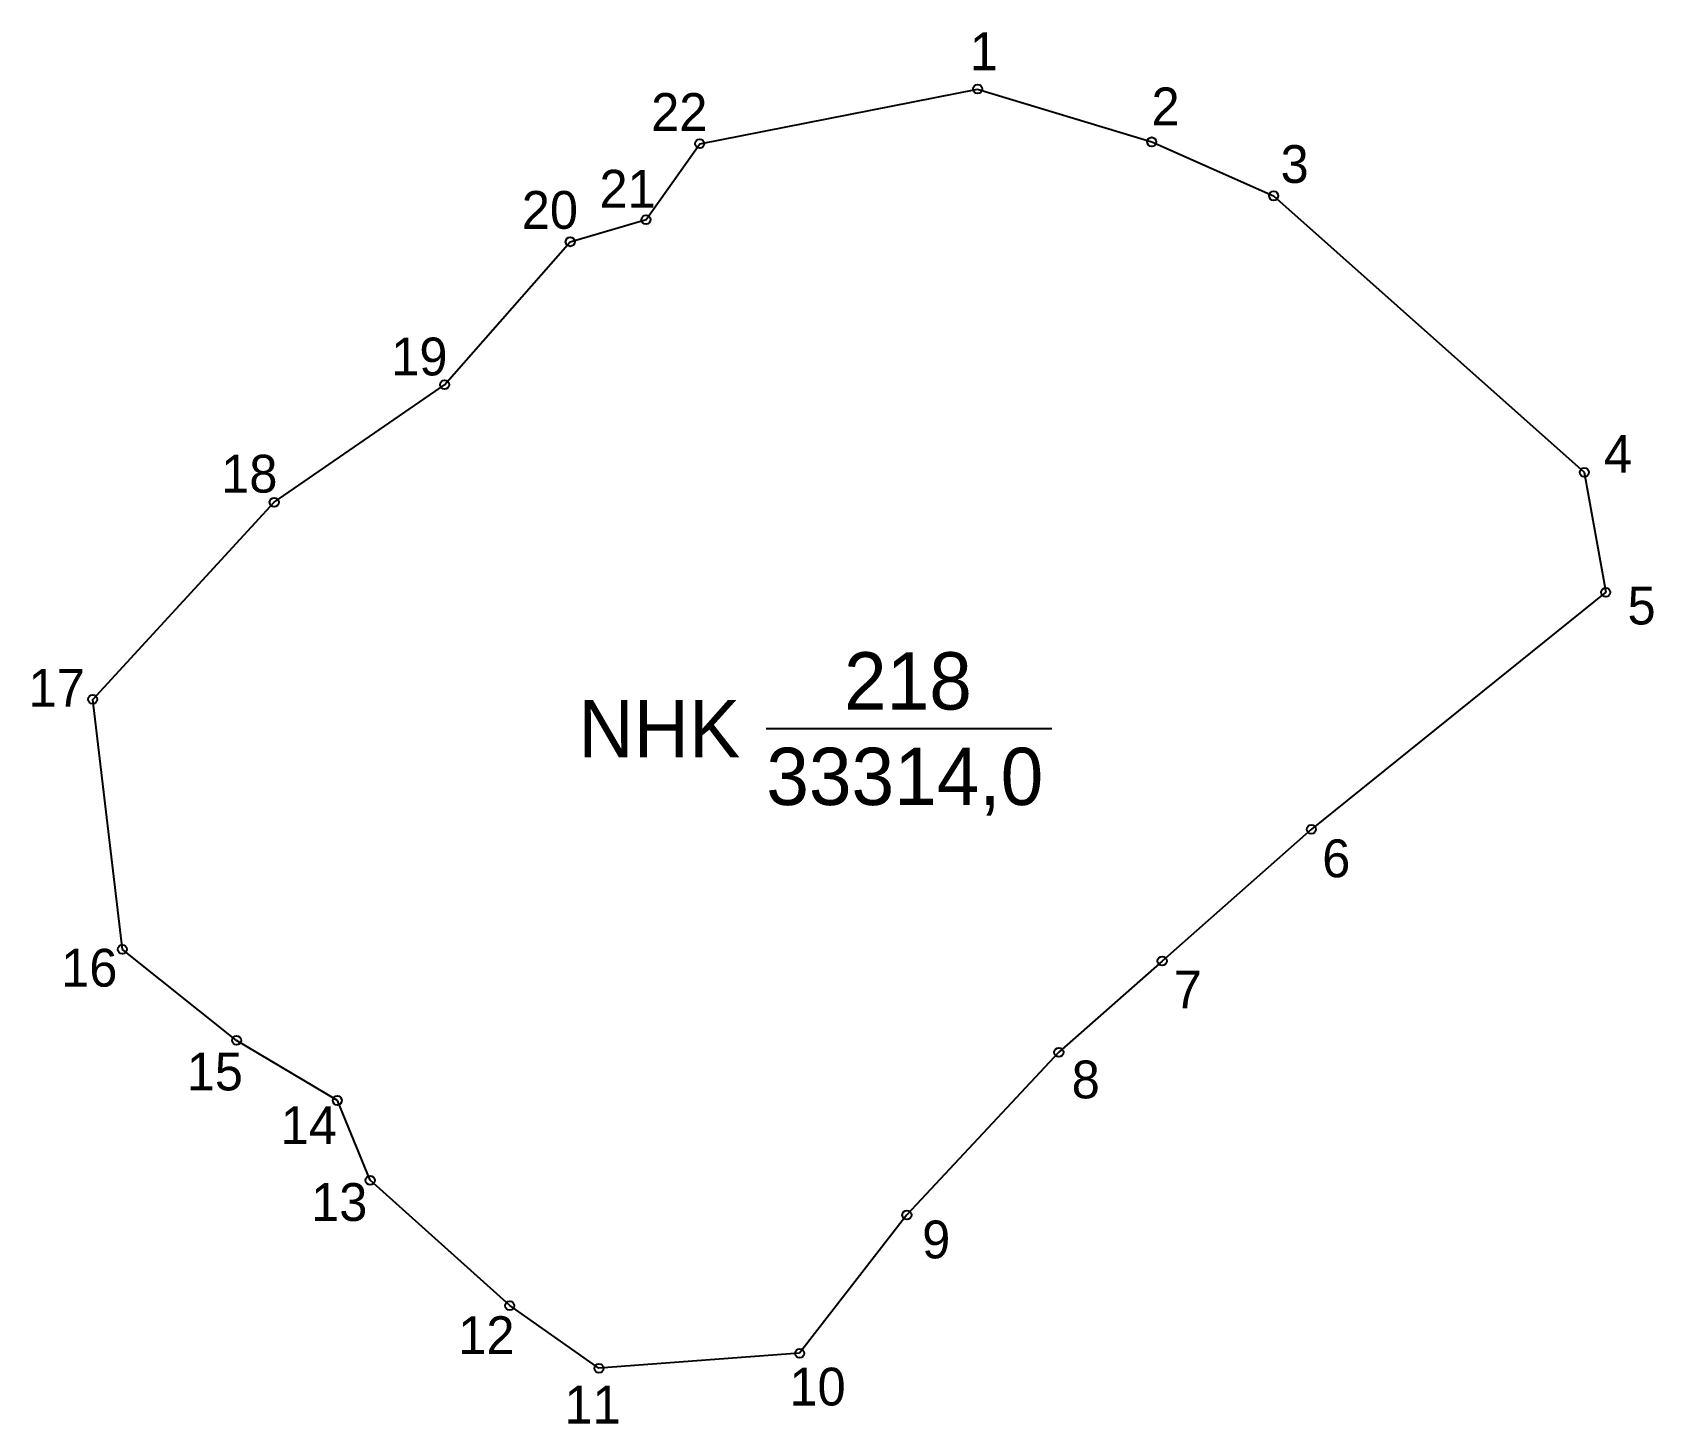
# Model space of a CAD drawing. Extents: x 546142 to 546416, y 1822214 to 1822449.
import ezdxf

# ---------------------------------------------------------------- set-up
doc = ezdxf.new("R2010")
doc.units = 0
for name, color, linetype in [('CanhThua', 7, 'Continuous'), ('MocDinhThua', 7, 'Continuous'), ('NhanDiaChinhThua', 7, 'Continuous'), ('SoHieuDinhThua', 7, 'Continuous')]:
    doc.layers.add(name, color=color, linetype=linetype)

msp = doc.modelspace()

# ---------------------------------------------------------------- linework, layer by layer
at = {"layer": 'CanhThua'}
for p, q in [((546255.07, 1822430.13), (546302.04, 1822439.37)), ((546302.04, 1822439.37), (546331.45, 1822430.45)), ((546246, 1822417.32), (546255.07, 1822430.13)), ((546331.45, 1822430.45), (546352.05, 1822421.33)), ((546352.05, 1822421.33), (546404.55, 1822374.6)), ((546233.19, 1822413.56), (546246, 1822417.32)), ((546211.96, 1822389.4), (546233.19, 1822413.56)), ((546183.17, 1822369.54), (546211.96, 1822389.4)), ((546404.55, 1822374.6), (546408.18, 1822354.32)), ((546152.51, 1822336.22), (546183.17, 1822369.54)), ((546408.18, 1822354.32), (546358.42, 1822314.25)), ((546157.52, 1822293.98), (546152.51, 1822336.22)), ((546358.42, 1822314.25), (546333.22, 1822292)), ((546176.81, 1822278.59), (546157.52, 1822293.98)), ((546333.22, 1822292), (546315.76, 1822276.58)), ((546193.85, 1822268.44), (546176.81, 1822278.59)), ((546315.76, 1822276.58), (546290.08, 1822249.1)), ((546199.39, 1822254.96), (546193.85, 1822268.44)), ((546222.97, 1822233.78), (546199.39, 1822254.96)), ((546290.08, 1822249.1), (546271.95, 1822225.72)), ((546238.05, 1822223.19), (546222.97, 1822233.78)), ((546271.95, 1822225.72), (546238.05, 1822223.19))]:
    msp.add_line(p, q, dxfattribs=at)
at = {"layer": 'MocDinhThua'}
for centre in [(546302.04, 1822439.37), (546255.07, 1822430.13), (546331.45, 1822430.45), (546352.05, 1822421.33), (546246, 1822417.32), (546233.19, 1822413.56), (546211.96, 1822389.4), (546404.55, 1822374.6), (546183.17, 1822369.54), (546408.18, 1822354.32), (546152.51, 1822336.22), (546358.42, 1822314.25), (546157.52, 1822293.98), (546333.22, 1822292), (546176.81, 1822278.59), (546315.76, 1822276.58), (546193.85, 1822268.44), (546199.39, 1822254.96), (546290.08, 1822249.1), (546222.97, 1822233.78), (546271.95, 1822225.72), (546238.05, 1822223.19)]:
    msp.add_circle(centre, 0.767, dxfattribs=at)
at = {"layer": 'NhanDiaChinhThua'}
msp.add_line((546266.33, 1822331.28), (546314.56, 1822331.28), dxfattribs=at)

# ---------------------------------------------------------------- texts
for s, p in [('218', (546279.46, 1822334.51)), ('NHK', (546234.57, 1822326.44)), ('33314,0', (546266.33, 1822318.37))]:
    msp.add_text(s, height=9.682, dxfattribs=at).set_placement(p)
at = {"layer": 'SoHieuDinhThua'}
for s, height, p in [('1', 6.39, (546300.69, 1822442.55)), ('2', 6.39, (546331.42, 1822433.25)), ('22', 6.392, (546246.87, 1822432.3)), ('3', 6.39, (546353.23, 1822423.51)), ('21', 6.392, (546238.14, 1822419.33)), ('20', 6.392, (546225, 1822415.75)), ('19', 6.392, (546202.95, 1822390.98)), ('4', 6.39, (546407.86, 1822374.52)), ('18', 6.392, (546174.21, 1822371.17)), ('5', 6.39, (546411.86, 1822348.89)), ('17', 6.392, (546141.67, 1822334.99)), ('6', 6.39, (546360.26, 1822306.17)), ('16', 6.392, (546147.17, 1822287.68)), ('7', 6.39, (546335.17, 1822284.01)), ('15', 6.392, (546168.38, 1822270.14)), ('8', 6.39, (546317.93, 1822268.8)), ('14', 6.392, (546184.26, 1822261.07)), ('13', 6.392, (546189.41, 1822248.08)), ('9', 6.39, (546292.66, 1822241.76)), ('12', 6.392, (546214.27, 1822225.58)), ('10', 6.392, (546270.23, 1822216.89)), ('11', 6.392, (546232.21, 1822213.84))]:
    msp.add_text(s, height=height, dxfattribs=at).set_placement(p)

doc.saveas('drawing.dxf')
